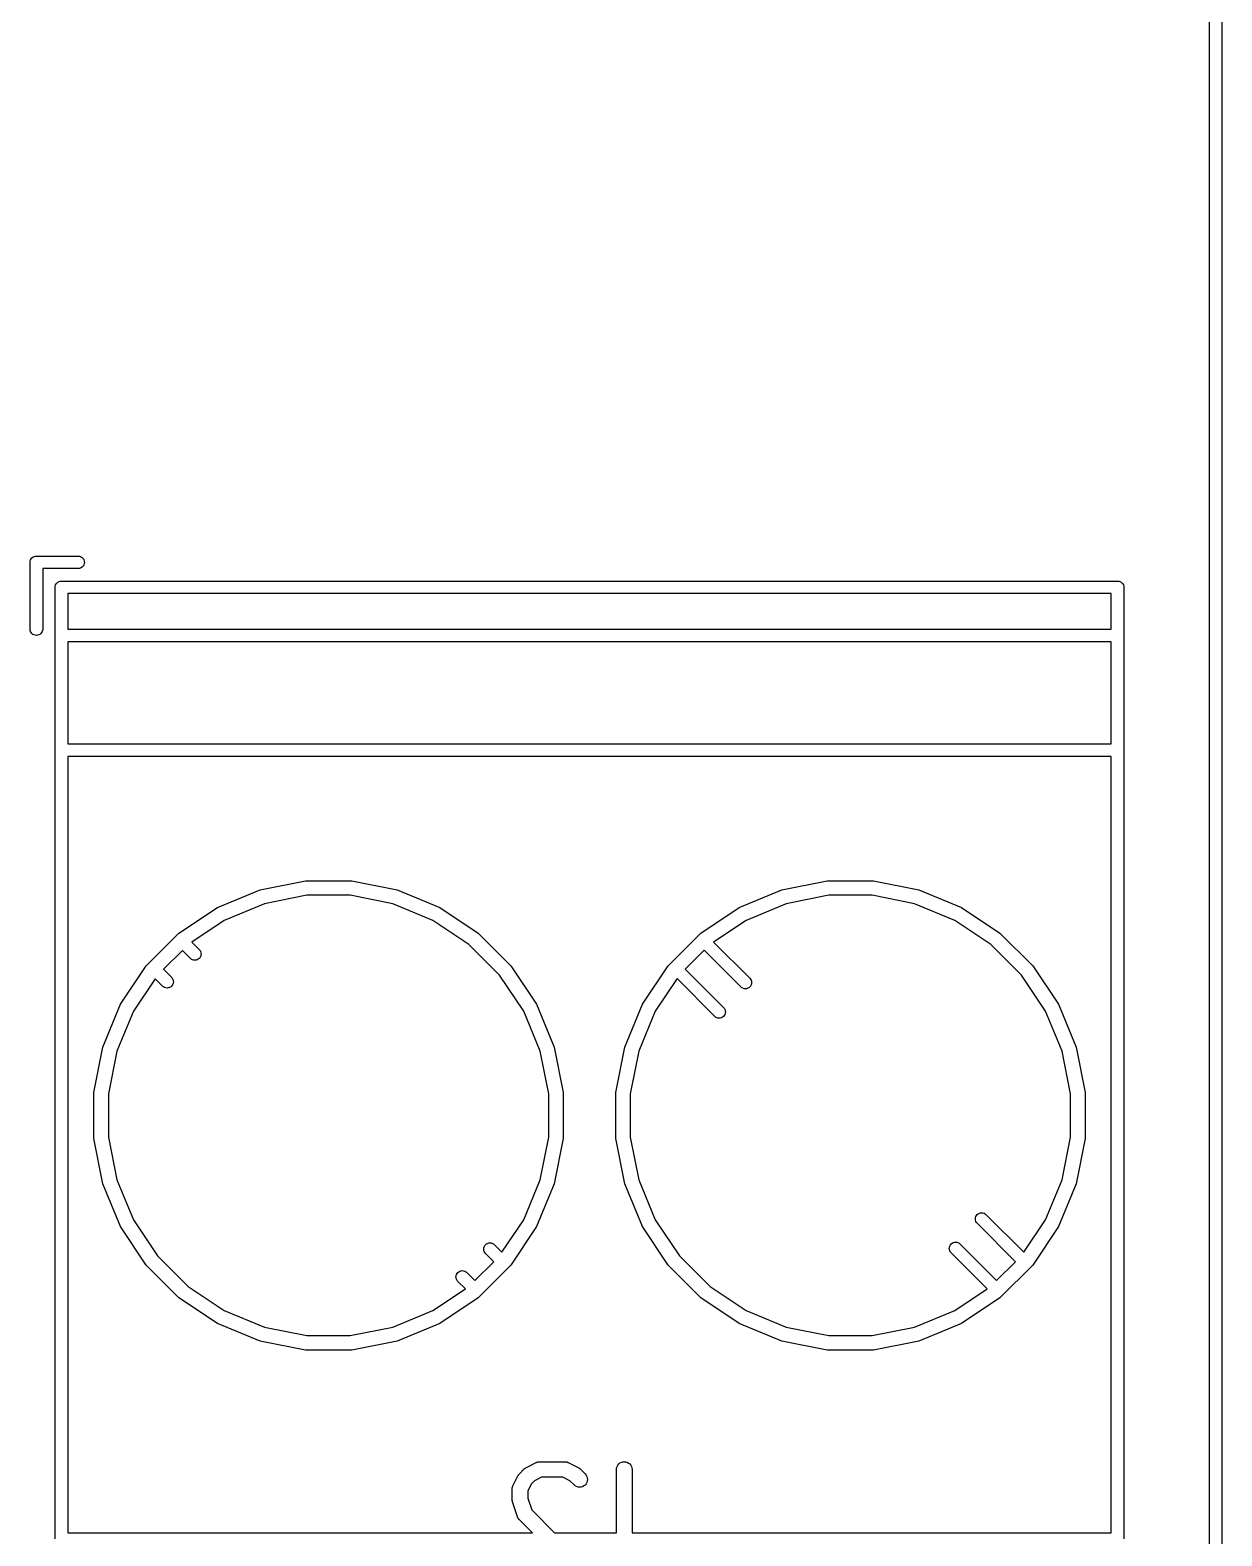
# Model space of a CAD drawing. Extents: x 37 to 98, y -173 to -16.
# Drawn here: x 86.14 to 97.56, y -55.53 to -41.1 of the extents above; entities that cross this region are included whole.
import ezdxf

# ---------------------------------------------------------------- set-up
doc = ezdxf.new("R2010")
doc.units = 0
doc.layers.add('BLACK', color=7, linetype='CONTINUOUS')

msp = doc.modelspace()

# ---------------------------------------------------------------- linework, layer by layer
at = {"layer": 'BLACK', "linetype": 'CONTINUOUS'}
for p, q in [((97.44, -116.003), (97.44, -15.9971)), ((97.56, -15.9971), (97.56, -116.003)), ((86.1443, -46.1769), (86.1499, -46.1665)), ((86.1499, -46.1665), (86.1574, -46.1574)), ((86.1574, -46.1574), (86.1665, -46.1499)), ((86.1665, -46.1499), (86.1769, -46.1443)), ((86.1769, -46.1443), (86.1882, -46.1409)), ((86.1882, -46.1409), (86.1971, -46.14)), ((86.1971, -46.14), (86.2, -46.1397)), ((86.1971, -46.14), (86.1971, -46.14)), ((86.2, -46.1397), (86.2029, -46.14)), ((86.2029, -46.14), (86.6029, -46.14)), ((86.6029, -46.14), (86.6118, -46.1409)), ((86.6118, -46.1409), (86.6231, -46.1443)), ((86.6231, -46.1443), (86.6335, -46.1499)), ((86.6335, -46.1499), (86.6426, -46.1574)), ((86.6426, -46.1574), (86.6501, -46.1665)), ((86.6501, -46.1665), (86.6557, -46.1769)), ((86.1397, -46.2), (86.1409, -46.1882)), ((86.14, -46.203), (86.1397, -46.2)), ((86.14, -46.8429), (86.14, -46.203)), ((86.1409, -46.1882), (86.1443, -46.1769)), ((86.6029, -46.26), (86.26, -46.26)), ((86.26, -46.26), (86.26, -46.8429)), ((86.6118, -46.2591), (86.6029, -46.26)), ((86.6231, -46.2557), (86.6118, -46.2591)), ((86.6335, -46.2501), (86.6231, -46.2557)), ((86.6426, -46.2426), (86.6335, -46.2501)), ((86.6501, -46.2335), (86.6426, -46.2426)), ((86.6557, -46.2231), (86.6501, -46.2335)), ((86.6557, -46.1769), (86.6591, -46.1882)), ((86.6591, -46.2118), (86.6557, -46.2231)), ((86.6591, -46.1882), (86.6603, -46.2)), ((86.6603, -46.2), (86.6591, -46.2118)), ((86.3797, -46.44), (86.3809, -46.4282)), ((86.38, -46.443), (86.3797, -46.44)), ((86.38, -46.897), (86.38, -46.443)), ((86.3809, -46.4282), (86.3843, -46.4169)), ((86.3843, -46.4169), (86.3899, -46.4065)), ((86.3899, -46.4065), (86.3974, -46.3974)), ((86.3974, -46.3974), (86.4065, -46.3899)), ((86.4065, -46.3899), (86.4169, -46.3843)), ((86.4169, -46.3843), (86.4282, -46.3809)), ((86.4282, -46.3809), (86.4371, -46.38)), ((86.4371, -46.38), (86.44, -46.3797)), ((86.4371, -46.38), (86.4371, -46.38)), ((86.44, -46.3797), (86.4429, -46.38)), ((86.4429, -46.38), (96.5571, -46.38)), ((96.5571, -46.38), (96.56, -46.3797)), ((96.56, -46.3797), (96.5629, -46.38)), ((96.5629, -46.38), (96.5718, -46.3809)), ((96.5718, -46.3809), (96.5831, -46.3843)), ((96.5831, -46.3843), (96.5935, -46.3899)), ((96.5935, -46.3899), (96.6026, -46.3974)), ((96.6026, -46.3974), (96.6101, -46.4065)), ((96.6101, -46.4065), (96.6157, -46.4169)), ((96.6157, -46.4169), (96.6191, -46.4282)), ((96.6191, -46.4282), (96.6203, -46.44)), ((96.6203, -46.44), (96.62, -46.4429)), ((96.62, -46.4429), (96.62, -46.8971)), ((86.5, -46.5), (86.5, -46.84)), ((96.5, -46.5), (86.5, -46.5)), ((96.5, -46.84), (96.5, -46.5)), ((86.1409, -46.8518), (86.14, -46.8429)), ((86.1443, -46.8631), (86.1409, -46.8518)), ((86.1499, -46.8735), (86.1443, -46.8631)), ((86.1574, -46.8826), (86.1499, -46.8735)), ((86.1665, -46.8901), (86.1574, -46.8826)), ((86.1769, -46.8957), (86.1665, -46.8901)), ((86.2335, -46.8901), (86.2231, -46.8957)), ((86.2426, -46.8826), (86.2335, -46.8901)), ((86.2501, -46.8735), (86.2426, -46.8826)), ((86.2557, -46.8631), (86.2501, -46.8735)), ((86.2591, -46.8518), (86.2557, -46.8631)), ((86.26, -46.8429), (86.2591, -46.8518)), ((86.5, -46.84), (96.5, -46.84)), ((86.1882, -46.8991), (86.1769, -46.8957)), ((86.2, -46.9003), (86.1882, -46.8991)), ((86.2118, -46.8991), (86.2, -46.9003)), ((86.2231, -46.8957), (86.2118, -46.8991)), ((86.3797, -46.9), (86.38, -46.897)), ((86.38, -46.903), (86.3797, -46.9)), ((86.38, -47.997), (86.38, -46.903)), ((86.5, -46.96), (86.5, -47.94)), ((96.5, -46.96), (86.5, -46.96)), ((96.5, -47.94), (96.5, -46.96)), ((96.62, -46.8971), (96.6203, -46.9)), ((96.6203, -46.9), (96.62, -46.9029)), ((96.62, -46.9029), (96.62, -47.9971)), ((86.3797, -48), (86.38, -47.997)), ((86.38, -48.003), (86.3797, -48)), ((86.38, -55.5571), (86.38, -48.003)), ((86.5, -47.94), (96.5, -47.94)), ((96.62, -47.9971), (96.6203, -48)), ((96.6203, -48), (96.62, -48.0029)), ((96.62, -48.0029), (96.62, -55.5571)), ((86.5, -48.06), (86.5, -55.5)), ((96.5, -48.06), (86.5, -48.06)), ((96.5, -55.5), (96.5, -48.06)), ((87.9346, -49.5069), (88.344, -49.3373)), ((88.344, -49.3373), (88.7785, -49.2509)), ((88.7785, -49.2509), (89.2215, -49.2509)), ((89.2215, -49.2509), (89.656, -49.3373)), ((89.656, -49.3373), (90.0654, -49.5069)), ((92.9346, -49.5069), (93.344, -49.3373)), ((93.344, -49.3373), (93.7785, -49.2509)), ((93.7785, -49.2509), (94.2215, -49.2509)), ((94.2215, -49.2509), (94.656, -49.3373)), ((94.656, -49.3373), (95.0654, -49.5069)), ((88.3846, -49.4713), (88.0006, -49.6303)), ((88.7922, -49.3902), (88.3846, -49.4713)), ((89.2078, -49.3902), (88.7922, -49.3902)), ((89.6154, -49.4713), (89.2078, -49.3902)), ((89.9994, -49.6303), (89.6154, -49.4713)), ((93.3846, -49.4713), (93.0006, -49.6303)), ((93.7922, -49.3902), (93.3846, -49.4713)), ((94.2078, -49.3902), (93.7922, -49.3902)), ((94.6154, -49.4713), (94.2078, -49.3902)), ((94.9994, -49.6303), (94.6154, -49.4713)), ((87.5663, -49.753), (87.9346, -49.5069)), ((88.0006, -49.6303), (87.689, -49.8385)), ((90.3449, -49.8612), (89.9994, -49.6303)), ((90.0654, -49.5069), (90.4337, -49.753)), ((92.5663, -49.753), (92.9346, -49.5069)), ((93.0006, -49.6303), (92.6898, -49.838)), ((95.3449, -49.8612), (94.9994, -49.6303)), ((95.0654, -49.5069), (95.4337, -49.753)), ((87.253, -50.0663), (87.5663, -49.753)), ((90.4337, -49.753), (90.747, -50.0663)), ((92.253, -50.0663), (92.5663, -49.753)), ((95.4337, -49.753), (95.747, -50.0663)), ((87.5986, -49.9177), (87.4174, -50.0989)), ((87.6774, -49.9973), (87.5986, -49.9177)), ((87.689, -49.8385), (87.7627, -49.9129)), ((87.7627, -49.9129), (87.7683, -49.9197)), ((87.7683, -49.9197), (87.7738, -49.9302)), ((90.6388, -50.1551), (90.3449, -49.8612)), ((92.5992, -49.9171), (92.418, -50.0983)), ((92.9527, -50.2705), (92.5992, -49.9171)), ((92.6898, -49.838), (93.0375, -50.1857)), ((95.6388, -50.1551), (95.3449, -49.8612)), ((87.0069, -50.4346), (87.253, -50.0663)), ((87.6843, -50.003), (87.6774, -49.9973)), ((87.6947, -50.0086), (87.6843, -50.003)), ((87.706, -50.0121), (87.6947, -50.0086)), ((87.7177, -50.0133), (87.706, -50.0121)), ((87.7295, -50.0122), (87.7177, -50.0133)), ((87.7408, -50.0088), (87.7295, -50.0122)), ((87.7513, -50.0033), (87.7408, -50.0088)), ((87.7604, -49.9958), (87.7513, -50.0033)), ((87.768, -49.9867), (87.7604, -49.9958)), ((87.7736, -49.9763), (87.768, -49.9867)), ((87.7771, -49.965), (87.7736, -49.9763)), ((87.7738, -49.9302), (87.7772, -49.9415)), ((87.7783, -49.9533), (87.7771, -49.965)), ((87.7772, -49.9415), (87.7783, -49.9533)), ((90.747, -50.0663), (90.9931, -50.4346)), ((92.0069, -50.4346), (92.253, -50.0663)), ((95.747, -50.0663), (95.9931, -50.4346)), ((87.3383, -50.1894), (87.1303, -50.5006)), ((87.4114, -50.2633), (87.3383, -50.1894)), ((87.4174, -50.0989), (87.4967, -50.1789)), ((87.4967, -50.1789), (87.5023, -50.1857)), ((87.5023, -50.1857), (87.5078, -50.1962)), ((87.5078, -50.1962), (87.5112, -50.2075)), ((87.5112, -50.2075), (87.5123, -50.2193)), ((90.8697, -50.5006), (90.6388, -50.1551)), ((92.3388, -50.1887), (92.1303, -50.5006)), ((92.7016, -50.5525), (92.3388, -50.1887)), ((92.418, -50.0983), (92.7866, -50.4677)), ((93.0375, -50.1857), (93.0431, -50.1925)), ((93.0431, -50.1925), (93.0487, -50.2029)), ((93.0487, -50.2029), (93.0521, -50.2142)), ((95.8697, -50.5006), (95.6388, -50.1551)), ((87.4183, -50.269), (87.4114, -50.2633)), ((87.4287, -50.2746), (87.4183, -50.269)), ((87.44, -50.2781), (87.4287, -50.2746)), ((87.4517, -50.2793), (87.44, -50.2781)), ((87.4635, -50.2782), (87.4517, -50.2793)), ((87.4748, -50.2748), (87.4635, -50.2782)), ((87.4853, -50.2693), (87.4748, -50.2748)), ((87.4944, -50.2618), (87.4853, -50.2693)), ((87.502, -50.2527), (87.4944, -50.2618)), ((87.5076, -50.2423), (87.502, -50.2527)), ((87.5111, -50.231), (87.5076, -50.2423)), ((87.5123, -50.2193), (87.5111, -50.231)), ((92.9595, -50.2761), (92.9527, -50.2705)), ((92.9699, -50.2817), (92.9595, -50.2761)), ((92.9812, -50.2851), (92.9699, -50.2817)), ((92.993, -50.2863), (92.9812, -50.2851)), ((93.0048, -50.2851), (92.993, -50.2863)), ((93.0161, -50.2817), (93.0048, -50.2851)), ((93.0265, -50.2761), (93.0161, -50.2817)), ((93.0356, -50.2686), (93.0265, -50.2761)), ((93.0431, -50.2595), (93.0356, -50.2686)), ((93.0487, -50.2491), (93.0431, -50.2595)), ((93.0521, -50.2378), (93.0487, -50.2491)), ((93.0521, -50.2142), (93.0533, -50.226)), ((93.0533, -50.226), (93.0521, -50.2378)), ((86.8373, -50.844), (87.0069, -50.4346)), ((90.9931, -50.4346), (91.1627, -50.844)), ((91.8373, -50.844), (92.0069, -50.4346)), ((92.7866, -50.4677), (92.7922, -50.4746)), ((92.7922, -50.4746), (92.7977, -50.485)), ((92.7977, -50.485), (92.8011, -50.4963)), ((92.8011, -50.4963), (92.8023, -50.5081)), ((95.9931, -50.4346), (96.1627, -50.844)), ((87.1303, -50.5006), (86.9713, -50.8846)), ((91.0287, -50.8846), (90.8697, -50.5006)), ((92.1303, -50.5006), (91.9713, -50.8846)), ((92.7084, -50.5581), (92.7016, -50.5525)), ((92.7189, -50.5637), (92.7084, -50.5581)), ((92.7302, -50.5671), (92.7189, -50.5637)), ((92.7419, -50.5683), (92.7302, -50.5671)), ((92.7537, -50.5671), (92.7419, -50.5683)), ((92.765, -50.5637), (92.7537, -50.5671)), ((92.7754, -50.5582), (92.765, -50.5637)), ((92.7846, -50.5507), (92.7754, -50.5582)), ((92.7921, -50.5416), (92.7846, -50.5507)), ((92.7977, -50.5311), (92.7921, -50.5416)), ((92.8011, -50.5198), (92.7977, -50.5311)), ((92.8023, -50.5081), (92.8011, -50.5198)), ((96.0287, -50.8846), (95.8697, -50.5006)), ((86.7509, -51.2785), (86.8373, -50.844)), ((86.9713, -50.8846), (86.8902, -51.2922)), ((91.1098, -51.2922), (91.0287, -50.8846)), ((91.1627, -50.844), (91.2491, -51.2785)), ((91.7509, -51.2785), (91.8373, -50.844)), ((91.9713, -50.8846), (91.8902, -51.2922)), ((96.1098, -51.2922), (96.0287, -50.8846)), ((96.1627, -50.844), (96.2491, -51.2785)), ((86.7509, -51.7215), (86.7509, -51.2785)), ((86.8902, -51.2922), (86.8902, -51.7078)), ((91.1098, -51.7078), (91.1098, -51.2922)), ((91.2491, -51.2785), (91.2491, -51.7215)), ((91.7509, -51.7215), (91.7509, -51.2785)), ((91.8902, -51.2922), (91.8902, -51.7078)), ((96.1098, -51.7078), (96.1098, -51.2922)), ((96.2491, -51.2785), (96.2491, -51.7215)), ((86.8373, -52.156), (86.7509, -51.7215)), ((86.8902, -51.7078), (86.9713, -52.1154)), ((91.0287, -52.1154), (91.1098, -51.7078)), ((91.2491, -51.7215), (91.1627, -52.156)), ((91.8373, -52.156), (91.7509, -51.7215)), ((91.8902, -51.7078), (91.9713, -52.1154)), ((96.0287, -52.1154), (96.1098, -51.7078)), ((96.2491, -51.7215), (96.1627, -52.156)), ((87.0069, -52.5654), (86.8373, -52.156)), ((86.9713, -52.1154), (87.1303, -52.4994)), ((90.8697, -52.4994), (91.0287, -52.1154)), ((91.1627, -52.156), (90.9931, -52.5654)), ((92.0069, -52.5654), (91.8373, -52.156)), ((91.9713, -52.1154), (92.1303, -52.4994)), ((95.8697, -52.4994), (96.0287, -52.1154)), ((96.1627, -52.156), (95.9931, -52.5654)), ((87.1303, -52.4994), (87.3612, -52.8449)), ((90.6616, -52.8108), (90.8697, -52.4994)), ((92.1303, -52.4994), (92.3612, -52.8449)), ((95.1987, -52.4919), (95.1999, -52.4802)), ((95.1999, -52.5037), (95.1987, -52.4919)), ((95.1999, -52.4802), (95.2033, -52.4689)), ((95.2033, -52.515), (95.1999, -52.5037)), ((95.2033, -52.4689), (95.2089, -52.4584)), ((95.2088, -52.5254), (95.2033, -52.515)), ((95.2089, -52.4584), (95.2164, -52.4493)), ((95.2164, -52.4493), (95.2256, -52.4418)), ((95.2256, -52.4418), (95.236, -52.4363)), ((95.236, -52.4363), (95.2473, -52.4329)), ((95.2473, -52.4329), (95.2591, -52.4317)), ((95.2591, -52.4317), (95.2708, -52.4329)), ((95.2708, -52.4329), (95.2821, -52.4363)), ((95.2821, -52.4363), (95.2926, -52.4419)), ((95.2926, -52.4419), (95.2994, -52.4475)), ((95.2994, -52.4475), (95.6616, -52.8107)), ((95.6616, -52.8107), (95.8697, -52.4994)), ((87.253, -52.9337), (87.0069, -52.5654)), ((90.9931, -52.5654), (90.747, -52.9337)), ((92.253, -52.9337), (92.0069, -52.5654)), ((95.2144, -52.5323), (95.2088, -52.5254)), ((95.5825, -52.9012), (95.2144, -52.5323)), ((95.9931, -52.5654), (95.747, -52.9337)), ((90.4867, -52.781), (90.4879, -52.7692)), ((90.4879, -52.7928), (90.4867, -52.781)), ((90.4879, -52.7692), (90.4913, -52.7579)), ((90.4913, -52.8041), (90.4879, -52.7928)), ((90.4913, -52.7579), (90.4969, -52.7475)), ((90.4969, -52.8145), (90.4913, -52.8041)), ((90.4969, -52.7475), (90.5044, -52.7384)), ((90.5044, -52.7384), (90.5135, -52.7309)), ((90.5135, -52.7309), (90.5239, -52.7253)), ((90.5239, -52.7253), (90.5352, -52.7219)), ((90.5352, -52.7219), (90.547, -52.7207)), ((90.547, -52.7207), (90.5588, -52.7219)), ((90.5588, -52.7219), (90.5701, -52.7253)), ((90.5701, -52.7253), (90.5805, -52.7309)), ((90.5805, -52.7309), (90.5873, -52.7365)), ((90.5873, -52.7365), (90.6616, -52.8108)), ((94.9477, -52.774), (94.9489, -52.7622)), ((94.9489, -52.7858), (94.9477, -52.774)), ((94.9489, -52.7622), (94.9523, -52.7509)), ((94.9523, -52.7971), (94.9489, -52.7858)), ((94.9523, -52.7509), (94.9579, -52.7405)), ((94.9579, -52.8075), (94.9523, -52.7971)), ((94.9579, -52.7405), (94.9654, -52.7314)), ((94.9635, -52.8143), (94.9579, -52.8075)), ((94.9654, -52.7314), (94.9745, -52.7239)), ((94.9745, -52.7239), (94.9849, -52.7183)), ((94.9849, -52.7183), (94.9962, -52.7149)), ((94.9962, -52.7149), (95.008, -52.7137)), ((95.008, -52.7137), (95.0198, -52.7149)), ((95.0198, -52.7149), (95.0311, -52.7183)), ((95.0311, -52.7183), (95.0415, -52.7239)), ((95.0415, -52.7239), (95.0483, -52.7295)), ((95.0483, -52.7295), (95.4013, -53.0824)), ((87.5663, -53.247), (87.253, -52.9337)), ((87.3612, -52.8449), (87.6551, -53.1388)), ((90.4013, -53.0824), (90.5824, -52.9013)), ((90.747, -52.9337), (90.4337, -53.247)), ((90.5025, -52.8213), (90.4969, -52.8145)), ((90.5824, -52.9013), (90.5025, -52.8213)), ((92.5663, -53.247), (92.253, -52.9337)), ((92.3612, -52.8449), (92.6551, -53.1388)), ((95.3108, -53.1616), (94.9635, -52.8143)), ((95.4013, -53.0824), (95.5825, -52.9012)), ((95.747, -52.9337), (95.4337, -53.247)), ((90.2207, -53.047), (90.2219, -53.0352)), ((90.2219, -53.0588), (90.2207, -53.047)), ((90.2219, -53.0352), (90.2253, -53.0239)), ((90.2253, -53.0701), (90.2219, -53.0588)), ((90.2253, -53.0239), (90.2309, -53.0135)), ((90.2309, -53.0805), (90.2253, -53.0701)), ((90.2309, -53.0135), (90.2384, -53.0044)), ((90.2365, -53.0873), (90.2309, -53.0805)), ((90.3108, -53.1616), (90.2365, -53.0873)), ((90.2384, -53.0044), (90.2475, -52.9969)), ((90.2475, -52.9969), (90.2579, -52.9913)), ((90.2579, -52.9913), (90.2692, -52.9879)), ((90.2692, -52.9879), (90.281, -52.9867)), ((90.281, -52.9867), (90.2928, -52.9879)), ((90.2928, -52.9879), (90.3041, -52.9913)), ((90.3041, -52.9913), (90.3145, -52.9969)), ((90.3145, -52.9969), (90.3213, -53.0025)), ((90.3213, -53.0025), (90.4013, -53.0824)), ((87.6551, -53.1388), (88.0006, -53.3697)), ((89.9994, -53.3697), (90.3108, -53.1616)), ((92.6551, -53.1388), (93.0006, -53.3697)), ((94.9994, -53.3697), (95.3108, -53.1616)), ((87.9346, -53.4931), (87.5663, -53.247)), ((88.0006, -53.3697), (88.3846, -53.5287)), ((89.6154, -53.5287), (89.9994, -53.3697)), ((90.4337, -53.247), (90.0654, -53.4931)), ((92.9346, -53.4931), (92.5663, -53.247)), ((93.0006, -53.3697), (93.3846, -53.5287)), ((94.6154, -53.5287), (94.9994, -53.3697)), ((95.4337, -53.247), (95.0654, -53.4931)), ((88.344, -53.6627), (87.9346, -53.4931)), ((88.3846, -53.5287), (88.7922, -53.6098)), ((89.2078, -53.6098), (89.6154, -53.5287)), ((90.0654, -53.4931), (89.656, -53.6627)), ((93.344, -53.6627), (92.9346, -53.4931)), ((93.3846, -53.5287), (93.7922, -53.6098)), ((94.2078, -53.6098), (94.6154, -53.5287)), ((95.0654, -53.4931), (94.656, -53.6627)), ((88.7785, -53.7491), (88.344, -53.6627)), ((88.7922, -53.6098), (89.2078, -53.6098)), ((89.656, -53.6627), (89.2215, -53.7491)), ((93.7785, -53.7491), (93.344, -53.6627)), ((93.7922, -53.6098), (94.2078, -53.6098)), ((94.656, -53.6627), (94.2215, -53.7491)), ((89.2215, -53.7491), (88.7785, -53.7491)), ((94.2215, -53.7491), (93.7785, -53.7491)), ((90.895, -54.8729), (90.9903, -54.8253)), ((90.9903, -54.8253), (90.9912, -54.8248)), ((90.9912, -54.8248), (90.9933, -54.8241)), ((90.9933, -54.8241), (90.9952, -54.823)), ((90.9952, -54.823), (91.0001, -54.8216)), ((91.0001, -54.8216), (91.0049, -54.8198)), ((91.0049, -54.8198), (91.0071, -54.8194)), ((91.0071, -54.8194), (91.0092, -54.8188)), ((91.0092, -54.8188), (91.0143, -54.8183)), ((91.0143, -54.8183), (91.0194, -54.8175)), ((91.0194, -54.8175), (91.0216, -54.8176)), ((91.0216, -54.8176), (91.0238, -54.8174)), ((91.0238, -54.8174), (91.2619, -54.8174)), ((91.2619, -54.8174), (91.263, -54.8174)), ((91.263, -54.8174), (91.2651, -54.8176)), ((91.2651, -54.8176), (91.2674, -54.8176)), ((91.2674, -54.8176), (91.2724, -54.8184)), ((91.2724, -54.8184), (91.2775, -54.819)), ((91.2775, -54.819), (91.2796, -54.8197)), ((91.2796, -54.8197), (91.2818, -54.8201)), ((91.2818, -54.8201), (91.2866, -54.8219)), ((91.2866, -54.8219), (91.2914, -54.8234)), ((91.2914, -54.8234), (91.2934, -54.8245)), ((91.2934, -54.8245), (91.2954, -54.8253)), ((91.2954, -54.8253), (91.3907, -54.8729)), ((91.7923, -54.8296), (91.8052, -54.8228)), ((91.8052, -54.8228), (91.8193, -54.8187)), ((91.8193, -54.8187), (91.8339, -54.8174)), ((91.8339, -54.8174), (91.8484, -54.8189)), ((91.8484, -54.8189), (91.8624, -54.8232)), ((91.8624, -54.8232), (91.8753, -54.8302)), ((90.7663, -55.0493), (90.8139, -54.9541)), ((90.8139, -54.9541), (90.8143, -54.9531)), ((90.8143, -54.9531), (90.8166, -54.9496)), ((90.8166, -54.9496), (90.8186, -54.9459)), ((90.8186, -54.9459), (90.8206, -54.9435)), ((90.8206, -54.9435), (90.8223, -54.9409)), ((90.8223, -54.9409), (90.8252, -54.9378)), ((90.8252, -54.9378), (90.8279, -54.9346)), ((90.8279, -54.9346), (90.8755, -54.887)), ((90.8755, -54.887), (90.8763, -54.8862)), ((90.8763, -54.8862), (90.8796, -54.8836)), ((90.8796, -54.8836), (90.8826, -54.8807)), ((90.8826, -54.8807), (90.8853, -54.879)), ((90.8853, -54.879), (90.8877, -54.8771)), ((90.8877, -54.8771), (90.8915, -54.8752)), ((90.8915, -54.8752), (90.895, -54.8729)), ((91.0415, -54.9674), (90.973, -55.0016)), ((91.2442, -54.9674), (91.0415, -54.9674)), ((91.3127, -55.0016), (91.2442, -54.9674)), ((91.3907, -54.8729), (91.3916, -54.8734)), ((91.3916, -54.8734), (91.3952, -54.8757)), ((91.3952, -54.8757), (91.3989, -54.8777)), ((91.3989, -54.8777), (91.4013, -54.8797)), ((91.4013, -54.8797), (91.4039, -54.8814)), ((91.4039, -54.8814), (91.4069, -54.8843)), ((91.4069, -54.8843), (91.4102, -54.887)), ((91.4102, -54.887), (91.4578, -54.9346)), ((91.4578, -54.9346), (91.4585, -54.9353)), ((91.4585, -54.9353), (91.4677, -54.9468)), ((91.4677, -54.9468), (91.4744, -54.9598)), ((91.4744, -54.9598), (91.4785, -54.9738)), ((91.7583, -54.8913), (91.76, -54.8768)), ((91.7583, -54.8924), (91.7583, -54.8913)), ((91.7583, -55.5), (91.7583, -54.8924)), ((91.76, -54.8768), (91.7644, -54.8628)), ((91.7644, -54.8628), (91.7714, -54.85)), ((91.7714, -54.85), (91.7809, -54.8388)), ((91.7809, -54.8388), (91.7923, -54.8296)), ((91.8753, -54.8302), (91.8866, -54.8395)), ((91.8866, -54.8395), (91.8958, -54.8509)), ((91.8958, -54.8509), (91.9027, -54.8638)), ((91.9027, -54.8638), (91.9069, -54.8778)), ((91.9069, -54.8778), (91.9083, -54.8924)), ((91.9083, -54.8924), (91.9083, -55.5)), ((90.7583, -55.0818), (90.7586, -55.0796)), ((90.7583, -55.0829), (90.7583, -55.0818)), ((90.7583, -55.1781), (90.7583, -55.0829)), ((90.7585, -55.0774), (90.7594, -55.0724)), ((90.7586, -55.0796), (90.7585, -55.0774)), ((90.7594, -55.0724), (90.76, -55.0673)), ((90.76, -55.0673), (90.7606, -55.0652)), ((90.7606, -55.0652), (90.761, -55.063)), ((90.761, -55.063), (90.7629, -55.0582)), ((90.7629, -55.0582), (90.7644, -55.0533)), ((90.7644, -55.0533), (90.7655, -55.0514)), ((90.7655, -55.0514), (90.7663, -55.0493)), ((90.9426, -55.032), (90.9083, -55.1006)), ((90.9083, -55.1006), (90.9083, -55.1659)), ((90.973, -55.0016), (90.9426, -55.032)), ((91.3517, -55.0407), (91.3127, -55.0016)), ((91.363, -55.0499), (91.3517, -55.0407)), ((91.3759, -55.0569), (91.363, -55.0499)), ((91.3899, -55.0611), (91.3759, -55.0569)), ((91.4045, -55.0626), (91.3899, -55.0611)), ((91.4191, -55.0612), (91.4045, -55.0626)), ((91.4331, -55.0571), (91.4191, -55.0612)), ((91.446, -55.0502), (91.4331, -55.0571)), ((91.4574, -55.041), (91.446, -55.0502)), ((91.4668, -55.0298), (91.4574, -55.041)), ((91.4738, -55.0169), (91.4668, -55.0298)), ((91.4782, -55.003), (91.4738, -55.0169)), ((91.4798, -54.9884), (91.4782, -55.003)), ((91.4785, -54.9738), (91.4798, -54.9884)), ((90.7587, -55.1823), (90.7583, -55.1781)), ((90.7588, -55.1865), (90.7587, -55.1823)), ((90.7595, -55.1895), (90.7588, -55.1865)), ((90.7598, -55.1927), (90.7595, -55.1895)), ((90.761, -55.1967), (90.7598, -55.1927)), ((90.7619, -55.2008), (90.761, -55.1967)), ((90.7622, -55.2018), (90.7619, -55.2008)), ((90.8098, -55.3447), (90.7622, -55.2018)), ((90.9083, -55.1659), (90.9465, -55.2804)), ((90.8107, -55.3467), (90.8098, -55.3447)), ((90.8113, -55.3488), (90.8107, -55.3467)), ((90.8137, -55.3534), (90.8113, -55.3488)), ((90.8158, -55.358), (90.8137, -55.3534)), ((90.817, -55.3598), (90.8158, -55.358)), ((90.8181, -55.3618), (90.817, -55.3598)), ((90.8213, -55.3658), (90.8181, -55.3618)), ((90.8242, -55.37), (90.8213, -55.3658)), ((90.8258, -55.3715), (90.8242, -55.37)), ((90.8272, -55.3732), (90.8258, -55.3715)), ((90.8279, -55.374), (90.8272, -55.3732)), ((90.9539, -55.5), (90.8279, -55.374)), ((90.9465, -55.2804), (91.1661, -55.5)), ((86.5, -55.5), (90.9539, -55.5)), ((91.1661, -55.5), (91.7583, -55.5)), ((91.9083, -55.5), (96.5, -55.5))]:
    msp.add_line(p, q, dxfattribs=at)

doc.saveas('drawing.dxf')
